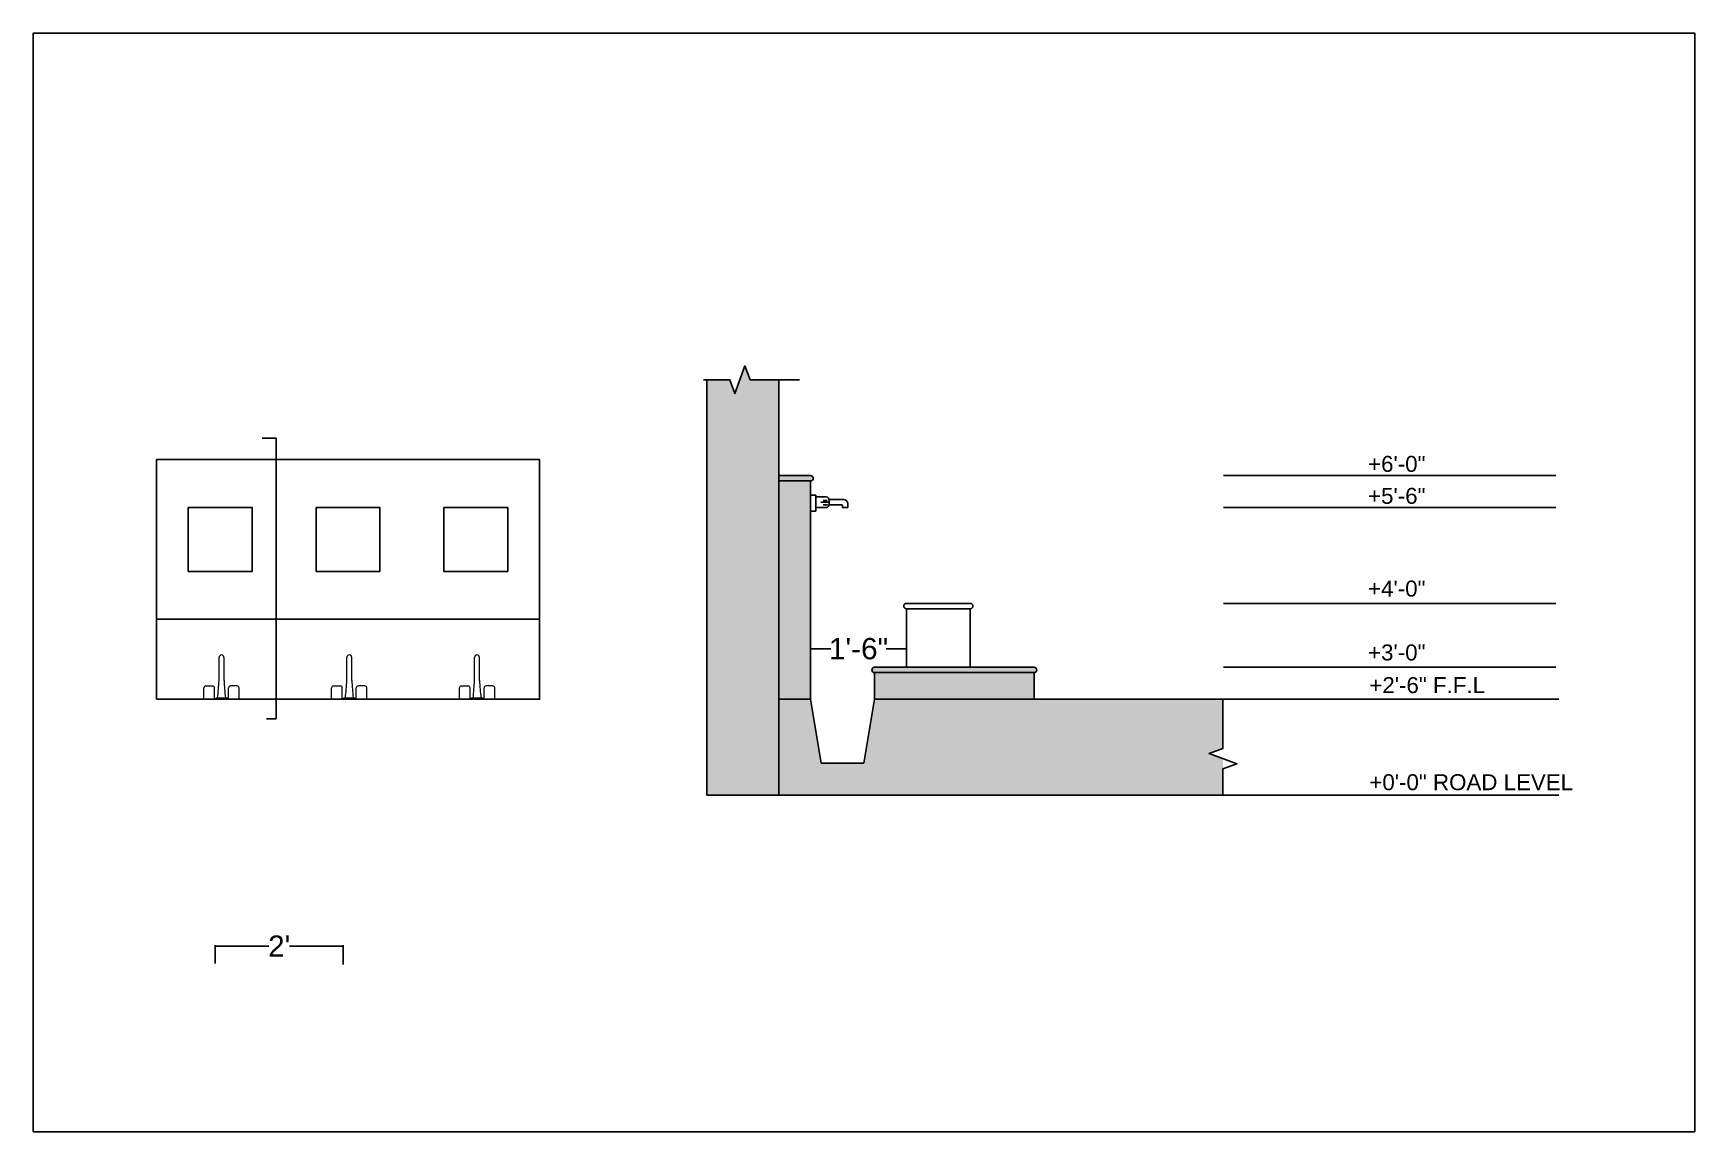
# Model space of a CAD drawing. Header units: inches. Extents: x -6210 to 141093, y -2740 to 21225.
# Drawn here: x 101239 to 101551.1, y 4013.5 to 4219.8 of the extents above; entities that cross this region are included whole.
import ezdxf

# ---------------------------------------------------------------- set-up
doc = ezdxf.new("R2010")
doc.units = ezdxf.units.IN
doc.header["$LTSCALE"] = 100
doc.header["$MEASUREMENT"] = 0
doc.linetypes.add('HIDDEN2', pattern=[0.1875, 0.125, -0.0625])
for name, color, linetype in [('1text', 6, 'Continuous'), ('FIXTURES', 251, 'Continuous'), ('walls', 1, 'Continuous')]:
    doc.layers.add(name, color=color, linetype=linetype)
doc.layers.add('BRICK HATCH', color=7, linetype='Continuous', true_color=0xf90105)
doc.layers.add('FLOOR HATCH', color=7, linetype='Continuous', true_color=0xaef86d)
doc.layers.add('DODTED', color=2, linetype='HIDDEN2', lineweight=5)
doc.layers.add('H', color=8, linetype='Continuous', lineweight=5)
doc.styles.get("Standard").update_dxf_attribs({"font": 'arial.ttf', "height": 4})
doc.dimstyles.get("Standard").update_dxf_attribs({"dimtxt": 0.18, "dimasz": 0.18, "dimexe": 0.18, "dimexo": 0.0625, "dimgap": 0.09, "dimtad": 0, "dimtih": 1, "dimtoh": 1, "dimdec": 4, "dimzin": 0, "dimdsep": 46, "dimtxsty": 'Standard', "dimcen": 0.09, "dimadec": 0, "dimazin": 0, "dimtfac": 1, "dimtdec": 4, "dimtofl": 0, "dimtmove": 0, "dimatfit": 3, "dimfxl": 1, "dimtolj": 1, "dimtzin": 0, "dimarcsym": 0})

# ---------------------------------------------------------------- blocks, each defined once
blk = doc.blocks.new('A$C47FC17B3')
for p, q in [((0, 8.3), (0, 6.19)), ((0, 8.3), (6.63, 8.3)), ((2, 8.3), (2, 6.19)), ((4.63, 8.3), (4.63, 6.19)), ((6.63, 8.3), (6.63, 6.19)), ((0.39, 5.8), (1.61, 5.8)), ((2.85, 4.77), (2.85, 0.46)), ((3.78, 4.77), (3.78, 0.46)), ((6.24, 5.8), (5.02, 5.8))]:
    blk.add_line(p, q)
blk.add_lwpolyline([(2.28, 8.3), (4.35, 8.3), (4.35, 8.07), (2.28, 8.07)], close=True)
for centre, radius, start, end in [((-54.69, 1.86), 57.61, 2.8972, 6.1915), ((61.32, 1.86), 57.61, 173.8085, 177.1028), ((0.39, 6.19), 0.386, 180, 270), ((1.61, 6.19), 0.386, 270, 0), ((5.02, 6.19), 0.386, 180, 270), ((6.24, 6.19), 0.386, 270, 0), ((3.32, 0.46), 0.462, 180, 0)]:
    blk.add_arc(centre, radius, start, end)
blk = doc.blocks.new('A$C4A15109F')
at = {"layer": 'H'}
blk.add_blockref('A$C47FC17B3', (-3.32, 18.7), dxfattribs=at)
blk = doc.blocks.new('*D23')
at = {"layer": '1text', "color": 0, "lineweight": -2, "transparency": 16777216}
for p, q in [((101385.02, 4100.82), (101385.02, 4104.41)), ((101385.2, 4104.23), (101388.8, 4104.23)), ((101402.84, 4104.23), (101399.24, 4104.23)), ((101403.02, 4100.82), (101403.02, 4104.41))]:
    blk.add_line(p, q, dxfattribs=at)
at = {"layer": '1text', "color": 0, "transparency": 16777216}
for points in [[(101385.2, 4104.26), (101385.2, 4104.2), (101385.02, 4104.23)], [(101402.84, 4104.26), (101402.84, 4104.2), (101403.02, 4104.23)]]:
    blk.add_solid(points, dxfattribs=at)
at = {"layer": 'Defpoints', "color": 0, "transparency": 16777216}
for p in [(101385.02, 4104.23), (101385.02, 4100.76), (101403.02, 4100.76)]:
    blk.add_point(p, dxfattribs=at)
at = {"layer": '1text', "color": 0, "transparency": 16777216, "insert": (101394.02, 4104.23), "char_height": 4, "attachment_point": 5}
blk.add_mtext('\\A1;1\'-6"', dxfattribs=at)
blk = doc.blocks.new('*D27')
at = {"color": 0, "lineweight": -2, "transparency": 16777216}
for p, q in [((101273.19, 4045.14), (101273.19, 4048.56)), ((101273.37, 4048.38), (101283.22, 4048.38)), ((101297.01, 4048.38), (101287.15, 4048.38)), ((101297.19, 4044.91), (101297.19, 4048.56))]:
    blk.add_line(p, q, dxfattribs=at)
at = {"color": 0, "transparency": 16777216}
for points in [[(101273.37, 4048.41), (101273.37, 4048.35), (101273.19, 4048.38)], [(101297.01, 4048.41), (101297.01, 4048.35), (101297.19, 4048.38)]]:
    blk.add_solid(points, dxfattribs=at)
at = {"layer": 'Defpoints', "color": 0, "transparency": 16777216}
for p in [(101273.19, 4048.38), (101273.19, 4045.08), (101297.19, 4044.85)]:
    blk.add_point(p, dxfattribs=at)
at = {"color": 0, "transparency": 16777216, "insert": (101285.19, 4048.38), "char_height": 4, "attachment_point": 5}
blk.add_mtext("\\A1;2'", dxfattribs=at)

msp = doc.modelspace()

# ---------------------------------------------------------------- hatches: boundary and pattern name
at = {"layer": 'BRICK HATCH'}
h = msp.add_hatch(color=256, dxfattribs=at)
h.dxf.hatch_style = 1
h.paths.add_polyline_path([(101379.01872, 4154.7615), (101373.63894, 4154.7615), (101372.69, 4157.3687), (101370.79211, 4152.15429), (101369.84316, 4154.7615), (101365.51872, 4154.7615), (101365.51872, 4076.7615), (101379.01872, 4076.7615)])
h.paths.add_polyline_path([(101385.01872, 4135.7615), (101379.01872, 4135.7615), (101379.01872, 4094.7615), (101385.01872, 4094.7615)])
h.paths.add_polyline_path([(101427.01872, 4099.7615), (101397.01872, 4099.7615), (101397.01872, 4094.7615), (101427.01872, 4094.7615)])
h.paths.add_polyline_path([(101427.01872, 4100.7615), (101397.01872, 4100.7615, 1), (101397.01872, 4099.7615), (101427.01872, 4099.7615, 1)])
h.paths.add_polyline_path([(101385.01872, 4136.7615), (101379.01872, 4136.7615), (101379.01872, 4135.7615), (101385.01872, 4135.7615, 1)])
at = {"layer": 'FLOOR HATCH'}
h = msp.add_hatch(color=256, dxfattribs=at)
h.dxf.hatch_style = 1
h.paths.add_polyline_path([(101397.01872, 4094.7615), (101395.01872, 4082.7615), (101387.01872, 4082.7615), (101385.01872, 4094.7615), (101379.01872, 4094.7615), (101379.01872, 4076.7615), (101462.48638, 4076.7615), (101462.48638, 4083.59801), (101459.87917, 4084.54695), (101462.48638, 4085.4959), (101462.48638, 4094.7615)])

# ---------------------------------------------------------------- linework, layer by layer
at = {"layer": '1text'}
for p, q in [((101284.59622, 4143.81782), (101282.0202, 4143.81782)), ((101284.59622, 4091.04172), (101284.59622, 4143.81782)), ((101462.57864, 4136.7615), (101524.99042, 4136.7615)), ((101462.57864, 4130.7615), (101524.99042, 4130.7615)), ((101462.57864, 4112.7615), (101524.99042, 4112.7615)), ((101462.57864, 4100.7615), (101524.99042, 4100.7615)), ((101462.48638, 4094.7615), (101525.55576, 4094.7615)), ((101284.59622, 4091.04172), (101282.79633, 4091.04172)), ((101462.48638, 4076.7615), (101525.55576, 4076.7615))]:
    msp.add_line(p, q, dxfattribs=at)
for points in [[(101282.0202, 4143.81782, 0, 0, 0), (101278.43475, 4143.81782, 0, 3.58544, 0), (101282.0202, 4143.81782, 3.58544, 3.58544, 0)], [(101485.52794, 4140.34694, 0, 0, 0), (101485.52794, 4136.7615, 0, 3.58544, 0), (101485.52794, 4140.34694, 3.58544, 3.58544, 0)], [(101485.52794, 4134.34694, 0, 0, 0), (101485.52794, 4130.7615, 0, 3.58544, 0), (101485.52794, 4134.34694, 3.58544, 3.58544, 0)], [(101485.52794, 4116.34694, 0, 0, 0), (101485.52794, 4112.7615, 0, 3.58544, 0), (101485.52794, 4116.34694, 3.58544, 3.58544, 0)], [(101485.52794, 4104.34694, 0, 0, 0), (101485.52794, 4100.7615, 0, 3.58544, 0), (101485.52794, 4104.34694, 3.58544, 3.58544, 0)], [(101485.67541, 4098.34694, 0, 0, 0), (101485.67541, 4094.7615, 0, 3.58544, 0), (101485.67541, 4098.34694, 3.58544, 3.58544, 0)], [(101282.79633, 4091.04172, 0, 0, 0), (101279.21089, 4091.04172, 0, 3.58544, 0), (101282.79633, 4091.04172, 3.58544, 3.58544, 0)], [(101485.67541, 4080.34694, 0, 0, 0), (101485.67541, 4076.7615, 0, 3.58544, 0), (101485.67541, 4080.34694, 3.58544, 3.58544, 0)]]:
    msp.add_lwpolyline(points, format="xyseb", dxfattribs=at)
at = {"layer": 'FIXTURES'}
for p, q in [((101385.01872, 4133.10251), (101385.01872, 4130.10251)), ((101386.01872, 4133.10251), (101385.01872, 4133.10251)), ((101386.01872, 4130.10251), (101386.01872, 4133.10251)), ((101387.96954, 4132.7615), (101386.01872, 4132.7615)), ((101385.01872, 4130.10251), (101386.01872, 4130.10251)), ((101388.00257, 4130.7615), (101386.01872, 4130.7615)), ((101388.37534, 4131.75739), (101386.93042, 4131.75739)), ((101388.14041, 4132.06362), (101387.36393, 4132.06362)), ((101388.21278, 4131.27017), (101387.36393, 4131.27017)), ((101388.5046, 4132.2615), (101391.24578, 4132.2615)), ((101390.87592, 4131.2615), (101388.50698, 4131.2615)), ((101388.51872, 4131.30906), (101388.51872, 4132.20573)), ((101391.01872, 4131.10057), (101391.01872, 4130.7615)), ((101392.01872, 4130.7615), (101391.01872, 4130.7615)), ((101392.01872, 4131.5115), (101392.01872, 4130.7615))]:
    msp.add_line(p, q, dxfattribs=at)
for centre, radius, start, end in [((101387.81184, 4132.05644), 0.72248, 11.9248378, 77.3915151), ((101387.81184, 4131.45834), 0.72248, 285.307693, 348.0751622), ((101390.84062, 4131.08635), 0.17867, 355.4340116, 78.6077658), ((101391.1267, 4131.36548), 0.9039, 9.2964332, 82.4295079)]:
    msp.add_arc(centre, radius, start, end, dxfattribs=at)
at = {"layer": 'FLOOR HATCH'}
msp.add_lwpolyline([(101238.98643, 4219.84124), (101551.11012, 4219.84124), (101551.11012, 4013.51613), (101238.98643, 4013.51613)], close=True, dxfattribs=at)
at = {"layer": 'walls'}
for p, q in [((101365.51872, 4076.7615), (101365.51872, 4154.7615)), ((101379.01872, 4076.7615), (101379.01872, 4154.7615)), ((101262.11439, 4139.7615), (101286.11439, 4139.7615)), ((101262.11439, 4094.7615), (101262.11439, 4139.7615)), ((101286.11439, 4139.7615), (101310.11439, 4139.7615)), ((101379.01872, 4136.7615), (101385.01872, 4136.7615)), ((101379.01872, 4135.7615), (101385.01872, 4135.7615)), ((101385.01872, 4094.7615), (101385.01872, 4135.7615)), ((101403.01872, 4112.7615), (101415.01872, 4112.7615)), ((101403.01872, 4100.7615), (101403.01872, 4111.7615)), ((101403.01872, 4111.7615), (101415.01872, 4111.7615)), ((101415.01872, 4100.7615), (101415.01872, 4111.7615)), ((101262.11439, 4109.7615), (101334.11439, 4109.7615)), ((101397.01872, 4100.7615), (101427.01872, 4100.7615)), ((101397.01872, 4094.7615), (101397.01872, 4099.7615)), ((101397.01872, 4099.7615), (101427.01872, 4099.7615)), ((101427.01872, 4094.7615), (101427.01872, 4099.7615)), ((101379.01872, 4094.7615), (101385.01872, 4094.7615)), ((101379.01872, 4094.7615), (101385.01872, 4094.7615)), ((101385.01872, 4094.7615), (101387.01872, 4082.7615)), ((101397.01872, 4094.7615), (101395.01872, 4082.7615)), ((101397.01872, 4094.7615), (101427.01872, 4094.7615)), ((101397.01872, 4094.7615), (101462.48638, 4094.7615)), ((101387.01872, 4082.7615), (101395.01872, 4082.7615)), ((101365.51872, 4076.7615), (101379.01872, 4076.7615)), ((101379.01872, 4076.7615), (101462.48638, 4076.7615))]:
    msp.add_line(p, q, dxfattribs=at)
at = {"layer": 'walls', "linetype": 'Continuous'}
for points in [[(101382.90454, 4154.7615), (101373.63894, 4154.7615), (101372.69, 4157.3687), (101370.79211, 4152.15429), (101369.84316, 4154.7615), (101364.90454, 4154.7615)], [(101462.48638, 4094.7615), (101462.48638, 4085.4959), (101459.87917, 4084.54695), (101465.09359, 4082.64906), (101462.48638, 4081.70012), (101462.48638, 4076.7615)]]:
    msp.add_lwpolyline(points, dxfattribs=at)
at = {"layer": 'walls'}
msp.add_lwpolyline([(101310.11439, 4139.7615), (101334.11439, 4139.7615), (101334.11439, 4094.7615), (101262.11439, 4094.7615)], dxfattribs=at)
for points in [[(101268.11439, 4130.7615), (101280.11439, 4130.7615), (101280.11439, 4118.7615), (101268.11439, 4118.7615)], [(101292.11439, 4130.7615), (101304.11439, 4130.7615), (101304.11439, 4118.7615), (101292.11439, 4118.7615)], [(101316.11439, 4130.7615), (101328.11439, 4130.7615), (101328.11439, 4118.7615), (101316.11439, 4118.7615)]]:
    msp.add_lwpolyline(points, close=True, dxfattribs=at)
for centre, start, end in [((101385.01872, 4136.2615), 270, 90), ((101403.01872, 4112.2615), 90, 270), ((101415.01872, 4112.2615), 270, 90), ((101397.01872, 4100.2615), 90, 270), ((101427.01872, 4100.2615), 270, 90)]:
    msp.add_arc(centre, 0.5, start, end, dxfattribs=at)

# ---------------------------------------------------------------- block references
at = {"layer": 'DODTED', "rotation": 180.000000000001}
for p in [(101274.35412, 4121.7615), (101298.35412, 4121.7615), (101322.35412, 4121.7615)]:
    msp.add_blockref('A$C4A15109F', p, dxfattribs=at)

# ---------------------------------------------------------------- texts
at = {"layer": '1text', "char_height": 3, "attachment_point": 1}
for s, insert in [('+6\'-0" ', (101489.73605, 4140.45354)), ('+5\'-6" ', (101489.73605, 4134.45354)), ('+4\'-0" ', (101489.73605, 4117.04284)), ('+3\'-0" ', (101489.73605, 4105.04284)), ('+2\'-6" F.F.L', (101489.97654, 4098.90495)), ('+0\'-0" ROAD LEVEL', (101489.97654, 4080.67411))]:
    msp.add_mtext_dynamic_manual_height_columns(s, width=131.6814561, gutter_width=60, heights=[0], dxfattribs=dict(at, insert=insert))

# ---------------------------------------------------------------- dimensions: what is measured, and where the dimension line sits
dim = msp.add_linear_dim(base=(101273.18647, 4048.38127), p1=(101297.18647, 4044.8505), p2=(101273.18647, 4045.07951), dimstyle='Standard', override={"dimtxt": 4, "dimlunit": 4})
dim.commit()
dim.dimension.update_dxf_attribs({"geometry": '*D27', "text_midpoint": (101285.18647, 4048.38127)})
at = {"layer": '1text'}
dim = msp.add_linear_dim(base=(101385.01872, 4104.2301), p1=(101403.01872, 4100.7615), p2=(101385.01872, 4100.7615), dimstyle='Standard', override={"dimtxt": 4, "dimlunit": 4}, dxfattribs=at)
dim.commit()
dim.dimension.update_dxf_attribs({"geometry": '*D23', "text_midpoint": (101394.01872, 4104.2301)})

doc.saveas('drawing.dxf')
